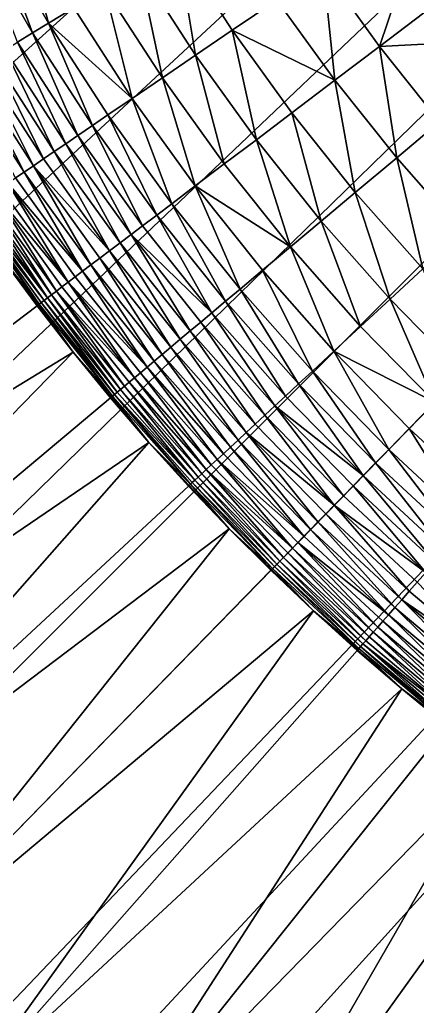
# Model space of a CAD drawing. Header units: millimetres. Extents: x -260 to 430, y -260 to 260.
# Drawn here: x -76.43 to -60.44, y -85.54 to -45.86 of the extents above; entities that cross this region are included whole.
import ezdxf

# ---------------------------------------------------------------- set-up
doc = ezdxf.new("R2010")
doc.units = ezdxf.units.MM
doc.header["$MEASUREMENT"] = 0
doc.layers.add('MESH_3D', color=2, linetype='CONTINUOUS')

msp = doc.modelspace()

# ---------------------------------------------------------------- linework, layer by layer
at = {"layer": 'MESH_3D'}
for points in [[(181.542, 186.125, 2950), (-256.05, -45.149, 2950), (-254.845, -51.518, 2950)], [(181.542, 186.125, 2950), (-254.845, -51.518, 2950), (-253.481, -57.855, 2950)], [(181.542, 186.125, 2950), (-253.481, -57.855, 2950), (-251.96, -64.157, 2950)], [(181.542, 186.125, 2950), (-251.96, -64.157, 2950), (-250.282, -70.419, 2950)], [(181.542, 186.125, 2950), (-250.282, -70.419, 2950), (-248.449, -76.636, 2950)], [(181.542, 186.125, 2950), (-248.449, -76.636, 2950), (-246.461, -82.807, 2950)], [(181.542, 186.125, 2950), (-246.461, -82.807, 2950), (-244.32, -88.925, 2950)], [(181.542, 186.125, 2950), (-244.32, -88.925, 2950), (-242.027, -94.989, 2950)], [(181.542, 186.125, 2950), (-242.027, -94.989, 2950), (-239.584, -100.993, 2950)], [(181.542, 186.125, 2950), (-239.584, -100.993, 2950), (-236.992, -106.935, 2950)], [(181.542, 186.125, 2950), (-236.992, -106.935, 2950), (-234.252, -112.81, 2950)], [(181.542, 186.125, 2950), (-234.252, -112.81, 2950), (-231.367, -118.615, 2950)], [(181.542, 186.125, 2950), (-231.367, -118.615, 2950), (-228.338, -124.346, 2950)], [(181.542, 186.125, 2950), (-228.338, -124.346, 2950), (-225.167, -130, 2950)], [(181.542, 186.125, 2950), (-225.167, -130, 2950), (-221.856, -135.573, 2950)], [(181.542, 186.125, 2950), (-221.856, -135.573, 2950), (-218.407, -141.062, 2950)], [(181.542, 186.125, 2950), (-218.407, -141.062, 2950), (-214.822, -146.463, 2950)], [(181.542, 186.125, 2950), (-214.822, -146.463, 2950), (-211.104, -151.773, 2950)], [(181.542, 186.125, 2950), (-211.104, -151.773, 2950), (-207.254, -156.989, 2950)], [(181.542, 186.125, 2950), (-207.254, -156.989, 2950), (-203.276, -162.107, 2950)], [(181.542, 186.125, 2950), (-203.276, -162.107, 2950), (-199.172, -167.125, 2950)], [(181.542, 186.125, 2950), (-199.172, -167.125, 2950), (-194.943, -172.038, 2950)], [(181.542, 186.125, 2950), (-194.943, -172.038, 2950), (-190.593, -176.845, 2950)], [(181.542, 186.125, 2950), (-190.593, -176.845, 2950), (-186.125, -181.542, 2950)], [(181.542, 186.125, 2950), (-186.125, -181.542, 2950), (-181.542, -186.125, 2950)], [(181.542, 186.125, 2950), (-181.542, -186.125, 2950), (-176.845, -190.593, 2950)], [(181.542, 186.125, 2950), (-176.845, -190.593, 2950), (-172.038, -194.943, 2950)], [(181.542, 186.125, 2950), (-172.038, -194.943, 2950), (-167.125, -199.172, 2950)], [(181.542, 186.125, 2950), (-167.125, -199.172, 2950), (-162.107, -203.276, 2950)], [(181.542, 186.125, 2950), (-162.107, -203.276, 2950), (-156.989, -207.254, 2950)], [(181.542, 186.125, 2950), (-156.989, -207.254, 2950), (-151.773, -211.104, 2950)], [(181.542, 186.125, 2950), (-151.773, -211.104, 2950), (-146.463, -214.822, 2950)], [(181.542, 186.125, 2950), (-146.463, -214.822, 2950), (-141.062, -218.407, 2950)], [(181.542, 186.125, 2950), (-141.062, -218.407, 2950), (-135.573, -221.856, 2950)], [(181.542, 186.125, 2950), (-135.573, -221.856, 2950), (-130, -225.167, 2950)], [(181.542, 186.125, 2950), (-130, -225.167, 2950), (-124.346, -228.338, 2950)], [(181.542, 186.125, 2950), (-124.346, -228.338, 2950), (-118.615, -231.367, 2950)], [(181.542, 186.125, 2950), (-118.615, -231.367, 2950), (-112.81, -234.252, 2950)], [(181.542, 186.125, 2950), (-112.81, -234.252, 2950), (-106.935, -236.992, 2950)], [(181.542, 186.125, 2950), (-106.935, -236.992, 2950), (-100.993, -239.584, 2950)], [(181.542, 186.125, 2950), (-100.993, -239.584, 2950), (-94.989, -242.027, 2950)], [(181.542, 186.125, 2950), (-94.989, -242.027, 2950), (-88.925, -244.32, 2950)], [(181.542, 186.125, 2950), (-88.925, -244.32, 2950), (-82.807, -246.461, 2950)], [(181.542, 186.125, 2950), (-82.807, -246.461, 2950), (-76.636, -248.449, 2950)], [(181.542, 186.125, 2950), (-76.636, -248.449, 2950), (-70.419, -250.282, 2950)], [(181.542, 186.125, 2950), (-70.419, -250.282, 2950), (-64.157, -251.96, 2950)], [(181.542, 186.125, 2950), (-64.157, -251.96, 2950), (-57.855, -253.481, 2950)], [(-75.264, -45.993, -17.643), (-77.462, -42.184, -17.643), (-76.423, -41.618, -19.056)], [(-75.264, -45.993, -17.643), (-76.423, -41.618, -19.056), (-74.254, -45.375, -19.056)], [(-75.909, -46.387, -16.667), (-78.127, -42.546, -16.667), (-77.462, -42.184, -17.643)], [(-75.909, -46.387, -16.667), (-77.462, -42.184, -17.643), (-75.264, -45.993, -17.643)], [(-76.521, -46.761, -15.675), (-78.127, -42.546, -16.667), (-75.909, -46.387, -16.667)], [(-69.353, -47.284, -22.245), (-71.624, -43.768, -22.245), (-70.101, -42.838, -23.852)], [(-67.879, -46.279, -23.852), (-70.101, -42.838, -23.852), (-66.084, -45.055, -25.632)], [(-69.353, -47.284, -22.245), (-70.101, -42.838, -23.852), (-67.879, -46.279, -23.852)], [(-70.69, -48.196, -20.646), (-73.005, -44.612, -20.646), (-71.624, -43.768, -22.245)], [(-70.69, -48.196, -20.646), (-71.624, -43.768, -22.245), (-69.353, -47.284, -22.245)], [(-63.756, -48.293, -25.632), (-66.084, -45.055, -25.632), (-64.223, -43.786, -27.31)], [(-61.96, -46.933, -27.31), (-64.223, -43.786, -27.31), (-60.895, -43.781, -29.155)], [(-63.756, -48.293, -25.632), (-64.223, -43.786, -27.31), (-61.96, -46.933, -27.31)], [(-61.96, -46.933, -27.31), (-60.895, -43.781, -29.155), (-59.785, -45.285, -29.155)], [(-71.9, -49.02, -19.056), (-74.254, -45.375, -19.056), (-73.005, -44.612, -20.646)], [(-71.9, -49.02, -19.056), (-73.005, -44.612, -20.646), (-70.69, -48.196, -20.646)], [(-63.756, -48.293, -25.632), (-67.879, -46.279, -23.852), (-66.084, -45.055, -25.632)], [(-71.9, -49.02, -19.056), (-75.264, -45.993, -17.643), (-74.254, -45.375, -19.056)], [(-61.96, -46.933, -27.31), (-59.785, -45.285, -29.155), (-58.637, -46.762, -29.155)], [(-73.502, -50.113, -16.667), (-75.909, -46.387, -16.667), (-75.264, -45.993, -17.643)], [(-72.877, -49.687, -17.643), (-75.264, -45.993, -17.643), (-71.9, -49.02, -19.056)], [(-73.502, -50.113, -16.667), (-75.264, -45.993, -17.643), (-72.877, -49.687, -17.643)], [(-74.095, -50.517, -15.675), (-76.521, -46.761, -15.675), (-75.909, -46.387, -16.667)], [(-74.095, -50.517, -15.675), (-75.909, -46.387, -16.667), (-73.502, -50.113, -16.667)], [(-66.91, -50.682, -22.245), (-69.353, -47.284, -22.245), (-67.879, -46.279, -23.852)], [(-65.488, -49.605, -23.852), (-67.879, -46.279, -23.852), (-63.756, -48.293, -25.632)], [(-66.91, -50.682, -22.245), (-67.879, -46.279, -23.852), (-65.488, -49.605, -23.852)], [(-74.576, -50.845, -14.817), (-77.018, -47.064, -14.817), (-76.521, -46.761, -15.675)], [(-74.576, -50.845, -14.817), (-76.521, -46.761, -15.675), (-74.095, -50.517, -15.675)], [(-59.544, -49.963, -27.31), (-61.96, -46.933, -27.31), (-58.637, -46.762, -29.155)], [(-75.035, -51.158, -13.942), (-77.492, -47.354, -13.942), (-77.018, -47.064, -14.817)], [(-75.035, -51.158, -13.942), (-77.018, -47.064, -14.817), (-74.576, -50.845, -14.817)], [(-61.269, -51.411, -25.632), (-63.756, -48.293, -25.632), (-61.96, -46.933, -27.31)], [(-61.269, -51.411, -25.632), (-61.96, -46.933, -27.31), (-59.544, -49.963, -27.31)], [(-75.469, -51.454, -13.056), (-77.94, -47.628, -13.056), (-77.492, -47.354, -13.942)], [(-75.469, -51.454, -13.056), (-77.492, -47.354, -13.942), (-75.035, -51.158, -13.942)], [(-68.2, -51.66, -20.646), (-70.69, -48.196, -20.646), (-69.353, -47.284, -22.245)], [(-68.2, -51.66, -20.646), (-69.353, -47.284, -22.245), (-66.91, -50.682, -22.245)], [(-76.247, -51.985, -11.28), (-78.744, -48.119, -11.28), (-78.356, -47.882, -12.172)], [(-75.872, -51.729, -12.172), (-78.356, -47.882, -12.172), (-77.94, -47.628, -13.056)], [(-76.247, -51.985, -11.28), (-78.356, -47.882, -12.172), (-75.872, -51.729, -12.172)], [(-75.872, -51.729, -12.172), (-77.94, -47.628, -13.056), (-75.469, -51.454, -13.056)], [(-76.595, -52.222, -10.381), (-78.744, -48.119, -11.28), (-76.247, -51.985, -11.28)], [(-69.367, -52.543, -19.056), (-71.9, -49.02, -19.056), (-70.69, -48.196, -20.646)], [(-69.367, -52.543, -19.056), (-70.69, -48.196, -20.646), (-68.2, -51.66, -20.646)], [(-62.934, -52.808, -23.852), (-65.488, -49.605, -23.852), (-63.756, -48.293, -25.632)], [(-62.934, -52.808, -23.852), (-63.756, -48.293, -25.632), (-61.269, -51.411, -25.632)], [(-70.31, -53.258, -17.643), (-72.877, -49.687, -17.643), (-71.9, -49.02, -19.056)], [(-70.31, -53.258, -17.643), (-71.9, -49.02, -19.056), (-69.367, -52.543, -19.056)], [(-64.301, -53.955, -22.245), (-66.91, -50.682, -22.245), (-65.488, -49.605, -23.852)], [(-64.301, -53.955, -22.245), (-65.488, -49.605, -23.852), (-62.934, -52.808, -23.852)], [(-70.913, -53.714, -16.667), (-73.502, -50.113, -16.667), (-72.877, -49.687, -17.643)], [(-70.913, -53.714, -16.667), (-72.877, -49.687, -17.643), (-70.31, -53.258, -17.643)], [(-58.631, -54.401, -25.632), (-61.269, -51.411, -25.632), (-59.544, -49.963, -27.31)], [(-71.485, -54.148, -15.675), (-74.095, -50.517, -15.675), (-73.502, -50.113, -16.667)], [(-71.485, -54.148, -15.675), (-73.502, -50.113, -16.667), (-70.913, -53.714, -16.667)], [(-71.949, -54.499, -14.817), (-74.576, -50.845, -14.817), (-74.095, -50.517, -15.675)], [(-71.949, -54.499, -14.817), (-74.095, -50.517, -15.675), (-71.485, -54.148, -15.675)], [(-65.54, -54.995, -20.646), (-68.2, -51.66, -20.646), (-66.91, -50.682, -22.245)], [(-65.54, -54.995, -20.646), (-66.91, -50.682, -22.245), (-64.301, -53.955, -22.245)], [(-72.811, -55.152, -13.056), (-75.469, -51.454, -13.056), (-75.035, -51.158, -13.942)], [(-72.392, -54.835, -13.942), (-75.035, -51.158, -13.942), (-74.576, -50.845, -14.817)], [(-72.811, -55.152, -13.056), (-75.035, -51.158, -13.942), (-72.392, -54.835, -13.942)], [(-72.392, -54.835, -13.942), (-74.576, -50.845, -14.817), (-71.949, -54.499, -14.817)], [(-72.811, -55.152, -13.056), (-75.872, -51.729, -12.172), (-75.469, -51.454, -13.056)], [(-60.223, -55.879, -23.852), (-62.934, -52.808, -23.852), (-61.269, -51.411, -25.632)], [(-60.223, -55.879, -23.852), (-61.269, -51.411, -25.632), (-58.631, -54.401, -25.632)], [(-73.897, -55.975, -10.381), (-76.595, -52.222, -10.381), (-76.247, -51.985, -11.28)], [(-73.561, -55.721, -11.28), (-76.247, -51.985, -11.28), (-75.872, -51.729, -12.172)], [(-73.897, -55.975, -10.381), (-76.247, -51.985, -11.28), (-73.561, -55.721, -11.28)], [(-73.199, -55.446, -12.172), (-75.872, -51.729, -12.172), (-72.811, -55.152, -13.056)], [(-73.561, -55.721, -11.28), (-75.872, -51.729, -12.172), (-73.199, -55.446, -12.172)], [(-65.54, -54.995, -20.646), (-69.367, -52.543, -19.056), (-68.2, -51.66, -20.646)], [(-73.897, -55.975, -10.381), (-76.911, -52.437, -9.487), (-76.595, -52.222, -10.381)], [(-74.48, -56.416, -8.586), (-77.458, -52.81, -7.688), (-77.2, -52.634, -8.586)], [(-74.48, -56.416, -8.586), (-77.2, -52.634, -8.586), (-76.911, -52.437, -9.487)], [(-74.202, -56.206, -9.487), (-76.911, -52.437, -9.487), (-73.897, -55.975, -10.381)], [(-74.48, -56.416, -8.586), (-76.911, -52.437, -9.487), (-74.202, -56.206, -9.487)], [(-67.568, -56.696, -17.643), (-70.31, -53.258, -17.643), (-69.367, -52.543, -19.056)], [(-66.661, -55.936, -19.056), (-69.367, -52.543, -19.056), (-65.54, -54.995, -20.646)], [(-67.568, -56.696, -17.643), (-69.367, -52.543, -19.056), (-66.661, -55.936, -19.056)], [(-75.311, -57.046, -4.973), (-78.061, -53.221, -4.973), (-77.889, -53.104, -5.878)], [(-75.146, -56.921, -5.878), (-77.889, -53.104, -5.878), (-77.688, -52.967, -6.786)], [(-75.311, -57.046, -4.973), (-77.889, -53.104, -5.878), (-75.146, -56.921, -5.878)], [(-74.951, -56.773, -6.786), (-77.688, -52.967, -6.786), (-77.458, -52.81, -7.688)], [(-75.146, -56.921, -5.878), (-77.688, -52.967, -6.786), (-74.951, -56.773, -6.786)], [(-74.729, -56.605, -7.688), (-77.458, -52.81, -7.688), (-74.48, -56.416, -8.586)], [(-74.951, -56.773, -6.786), (-77.458, -52.81, -7.688), (-74.729, -56.605, -7.688)], [(-61.531, -57.093, -22.245), (-64.301, -53.955, -22.245), (-62.934, -52.808, -23.852)], [(-61.531, -57.093, -22.245), (-62.934, -52.808, -23.852), (-60.223, -55.879, -23.852)], [(-75.643, -57.297, -2.245), (-78.405, -53.456, -2.245), (-78.32, -53.397, -3.153)], [(-75.643, -57.297, -2.245), (-77.134, -55.456), (-78.405, -53.456, -2.245)], [(-75.45, -57.151, -4.065), (-78.32, -53.397, -3.153), (-78.205, -53.319, -4.065)], [(-75.561, -57.235, -3.153), (-78.32, -53.397, -3.153), (-75.45, -57.151, -4.065)], [(-75.643, -57.297, -2.245), (-78.32, -53.397, -3.153), (-75.561, -57.235, -3.153)], [(-75.311, -57.046, -4.973), (-78.205, -53.319, -4.065), (-78.061, -53.221, -4.973)], [(-75.45, -57.151, -4.065), (-78.205, -53.319, -4.065), (-75.311, -57.046, -4.973)], [(-68.147, -57.182, -16.667), (-70.913, -53.714, -16.667), (-70.31, -53.258, -17.643)], [(-68.147, -57.182, -16.667), (-70.31, -53.258, -17.643), (-67.568, -56.696, -17.643)], [(-68.697, -57.644, -15.675), (-71.485, -54.148, -15.675), (-70.913, -53.714, -16.667)], [(-68.697, -57.644, -15.675), (-70.913, -53.714, -16.667), (-68.147, -57.182, -16.667)], [(-62.718, -58.193, -20.646), (-65.54, -54.995, -20.646), (-64.301, -53.955, -22.245)], [(-62.718, -58.193, -20.646), (-64.301, -53.955, -22.245), (-61.531, -57.093, -22.245)], [(-68.697, -57.644, -15.675), (-71.949, -54.499, -14.817), (-71.485, -54.148, -15.675)], [(-69.569, -58.375, -13.942), (-72.392, -54.835, -13.942), (-71.949, -54.499, -14.817)], [(-69.143, -58.018, -14.817), (-71.949, -54.499, -14.817), (-68.697, -57.644, -15.675)], [(-69.569, -58.375, -13.942), (-71.949, -54.499, -14.817), (-69.143, -58.018, -14.817)], [(-70.344, -59.026, -12.172), (-73.199, -55.446, -12.172), (-72.811, -55.152, -13.056)], [(-69.971, -58.713, -13.056), (-72.811, -55.152, -13.056), (-72.392, -54.835, -13.942)], [(-70.344, -59.026, -12.172), (-72.811, -55.152, -13.056), (-69.971, -58.713, -13.056)], [(-69.971, -58.713, -13.056), (-72.392, -54.835, -13.942), (-69.569, -58.375, -13.942)], [(-63.79, -59.189, -19.056), (-66.661, -55.936, -19.056), (-65.54, -54.995, -20.646)], [(-63.79, -59.189, -19.056), (-65.54, -54.995, -20.646), (-62.718, -58.193, -20.646)], [(-94.517, -71.594, 2214.286), (-77.134, -55.456, 2200), (-75.728, -57.361, 2200)], [(-75.698, -57.339, -1.336), (-77.134, -55.456), (-75.643, -57.297, -2.245)], [(-75.724, -57.359, -0.441), (-75.728, -57.361), (-77.134, -55.456)], [(-75.724, -57.359, -0.441), (-77.134, -55.456), (-75.698, -57.339, -1.336)], [(-75.728, -57.361, 2200), (-77.134, -55.456, 2200), (-77.134, -55.456)], [(-75.728, -57.361, 2200), (-77.134, -55.456), (-75.728, -57.361)], [(-70.693, -59.318, -11.28), (-73.561, -55.721, -11.28), (-73.199, -55.446, -12.172)], [(-70.693, -59.318, -11.28), (-73.199, -55.446, -12.172), (-70.344, -59.026, -12.172)], [(-71.015, -59.589, -10.381), (-73.897, -55.975, -10.381), (-73.561, -55.721, -11.28)], [(-71.015, -59.589, -10.381), (-73.561, -55.721, -11.28), (-70.693, -59.318, -11.28)], [(-64.658, -59.994, -17.643), (-67.568, -56.696, -17.643), (-66.661, -55.936, -19.056)], [(-64.658, -59.994, -17.643), (-66.661, -55.936, -19.056), (-63.79, -59.189, -19.056)], [(-58.609, -60.089, -22.245), (-61.531, -57.093, -22.245), (-60.223, -55.879, -23.852)], [(-71.308, -59.835, -9.487), (-74.48, -56.416, -8.586), (-74.202, -56.206, -9.487)], [(-71.308, -59.835, -9.487), (-74.202, -56.206, -9.487), (-73.897, -55.975, -10.381)], [(-71.308, -59.835, -9.487), (-73.897, -55.975, -10.381), (-71.015, -59.589, -10.381)], [(-71.815, -60.26, -7.688), (-74.951, -56.773, -6.786), (-74.729, -56.605, -7.688)], [(-71.815, -60.26, -7.688), (-74.729, -56.605, -7.688), (-74.48, -56.416, -8.586)], [(-71.575, -60.059, -8.586), (-74.48, -56.416, -8.586), (-71.308, -59.835, -9.487)], [(-71.815, -60.26, -7.688), (-74.48, -56.416, -8.586), (-71.575, -60.059, -8.586)], [(-65.212, -60.508, -16.667), (-68.147, -57.182, -16.667), (-67.568, -56.696, -17.643)], [(-65.212, -60.508, -16.667), (-67.568, -56.696, -17.643), (-64.658, -59.994, -17.643)], [(-72.507, -60.841, -4.065), (-75.45, -57.151, -4.065), (-75.311, -57.046, -4.973)], [(-72.374, -60.729, -4.973), (-75.311, -57.046, -4.973), (-75.146, -56.921, -5.878)], [(-72.507, -60.841, -4.065), (-75.311, -57.046, -4.973), (-72.374, -60.729, -4.973)], [(-72.215, -60.596, -5.878), (-75.146, -56.921, -5.878), (-74.951, -56.773, -6.786)], [(-72.374, -60.729, -4.973), (-75.146, -56.921, -5.878), (-72.215, -60.596, -5.878)], [(-72.028, -60.439, -6.786), (-74.951, -56.773, -6.786), (-71.815, -60.26, -7.688)], [(-72.215, -60.596, -5.878), (-74.951, -56.773, -6.786), (-72.028, -60.439, -6.786)], [(-59.739, -61.247, -20.646), (-62.718, -58.193, -20.646), (-61.531, -57.093, -22.245)], [(-59.739, -61.247, -20.646), (-61.531, -57.093, -22.245), (-58.609, -60.089, -22.245)], [(-94.517, -71.594, 2214.286), (-75.728, -57.361, 2200), (-74.274, -59.232, 2200)], [(-75.724, -57.359, -0.441), (-74.274, -59.232), (-75.728, -57.361)], [(-75.728, -57.361, 2200), (-75.728, -57.361), (-74.274, -59.232)], [(-74.274, -59.232, 2200), (-75.728, -57.361, 2200), (-74.274, -59.232)], [(-75.724, -57.359, -0.441), (-75.698, -57.339, -1.336), (-74.274, -59.232)], [(-75.698, -57.339, -1.336), (-75.643, -57.297, -2.245), (-74.274, -59.232)], [(-72.693, -60.997, -2.245), (-75.643, -57.297, -2.245), (-75.561, -57.235, -3.153)], [(-72.693, -60.997, -2.245), (-74.274, -59.232), (-75.643, -57.297, -2.245)], [(-72.614, -60.93, -3.153), (-75.561, -57.235, -3.153), (-75.45, -57.151, -4.065)], [(-72.693, -60.997, -2.245), (-75.561, -57.235, -3.153), (-72.614, -60.93, -3.153)], [(-72.614, -60.93, -3.153), (-75.45, -57.151, -4.065), (-72.507, -60.841, -4.065)], [(-65.739, -60.996, -15.675), (-68.697, -57.644, -15.675), (-68.147, -57.182, -16.667)], [(-65.739, -60.996, -15.675), (-68.147, -57.182, -16.667), (-65.212, -60.508, -16.667)], [(-66.165, -61.392, -14.817), (-69.143, -58.018, -14.817), (-68.697, -57.644, -15.675)], [(-66.165, -61.392, -14.817), (-68.697, -57.644, -15.675), (-65.739, -60.996, -15.675)], [(-66.572, -61.77, -13.942), (-69.569, -58.375, -13.942), (-69.143, -58.018, -14.817)], [(-66.572, -61.77, -13.942), (-69.143, -58.018, -14.817), (-66.165, -61.392, -14.817)], [(-59.739, -61.247, -20.646), (-63.79, -59.189, -19.056), (-62.718, -58.193, -20.646)], [(-67.315, -62.459, -12.172), (-70.344, -59.026, -12.172), (-69.971, -58.713, -13.056)], [(-66.957, -62.127, -13.056), (-69.971, -58.713, -13.056), (-69.569, -58.375, -13.942)], [(-67.315, -62.459, -12.172), (-69.971, -58.713, -13.056), (-66.957, -62.127, -13.056)], [(-66.957, -62.127, -13.056), (-69.569, -58.375, -13.942), (-66.572, -61.77, -13.942)], [(-67.648, -62.768, -11.28), (-70.693, -59.318, -11.28), (-70.344, -59.026, -12.172)], [(-67.648, -62.768, -11.28), (-70.344, -59.026, -12.172), (-67.315, -62.459, -12.172)], [(-90.831, -76.216, 2214.286), (-94.517, -71.594, 2214.286), (-74.274, -59.232, 2200)], [(-90.831, -76.216, 2214.286), (-74.274, -59.232, 2200), (-72.774, -61.065, 2200)], [(-72.745, -61.041, -1.336), (-74.274, -59.232), (-72.693, -60.997, -2.245)], [(-72.771, -61.062, -0.441), (-74.274, -59.232), (-72.745, -61.041, -1.336)], [(-72.771, -61.062, -0.441), (-72.774, -61.065), (-74.274, -59.232)], [(-72.774, -61.065, 2200), (-74.274, -59.232, 2200), (-74.274, -59.232)], [(-72.774, -61.065, 2200), (-74.274, -59.232), (-72.774, -61.065)], [(-67.957, -63.054, -10.381), (-71.015, -59.589, -10.381), (-70.693, -59.318, -11.28)], [(-67.957, -63.054, -10.381), (-70.693, -59.318, -11.28), (-67.648, -62.768, -11.28)], [(-61.587, -63.142, -17.643), (-64.658, -59.994, -17.643), (-63.79, -59.189, -19.056)], [(-60.761, -62.295, -19.056), (-63.79, -59.189, -19.056), (-59.739, -61.247, -20.646)], [(-61.587, -63.142, -17.643), (-63.79, -59.189, -19.056), (-60.761, -62.295, -19.056)], [(-68.493, -63.552, -8.586), (-71.575, -60.059, -8.586), (-71.308, -59.835, -9.487)], [(-68.237, -63.315, -9.487), (-71.308, -59.835, -9.487), (-71.015, -59.589, -10.381)], [(-68.493, -63.552, -8.586), (-71.308, -59.835, -9.487), (-68.237, -63.315, -9.487)], [(-68.237, -63.315, -9.487), (-71.015, -59.589, -10.381), (-67.957, -63.054, -10.381)], [(-68.926, -63.954, -6.786), (-72.028, -60.439, -6.786), (-71.815, -60.26, -7.688)], [(-68.722, -63.764, -7.688), (-71.815, -60.26, -7.688), (-71.575, -60.059, -8.586)], [(-68.926, -63.954, -6.786), (-71.815, -60.26, -7.688), (-68.722, -63.764, -7.688)], [(-68.722, -63.764, -7.688), (-71.575, -60.059, -8.586), (-68.493, -63.552, -8.586)], [(-62.115, -63.684, -16.667), (-65.212, -60.508, -16.667), (-64.658, -59.994, -17.643)], [(-62.115, -63.684, -16.667), (-64.658, -59.994, -17.643), (-61.587, -63.142, -17.643)], [(-69.257, -64.261, -4.973), (-72.374, -60.729, -4.973), (-72.215, -60.596, -5.878)], [(-69.105, -64.12, -5.878), (-72.215, -60.596, -5.878), (-72.028, -60.439, -6.786)], [(-69.257, -64.261, -4.973), (-72.215, -60.596, -5.878), (-69.105, -64.12, -5.878)], [(-69.105, -64.12, -5.878), (-72.028, -60.439, -6.786), (-68.926, -63.954, -6.786)], [(-62.616, -64.197, -15.675), (-65.739, -60.996, -15.675), (-65.212, -60.508, -16.667)], [(-62.616, -64.197, -15.675), (-65.212, -60.508, -16.667), (-62.115, -63.684, -16.667)], [(-90.831, -76.216, 2214.286), (-72.774, -61.065, 2200), (-71.229, -62.86, 2200)], [(-72.771, -61.062, -0.441), (-71.229, -62.86), (-72.774, -61.065)], [(-72.774, -61.065, 2200), (-72.774, -61.065), (-71.229, -62.86)], [(-71.229, -62.86, 2200), (-72.774, -61.065, 2200), (-71.229, -62.86)], [(-72.771, -61.062, -0.441), (-72.745, -61.041, -1.336), (-71.229, -62.86)], [(-72.745, -61.041, -1.336), (-72.693, -60.997, -2.245), (-71.229, -62.86)], [(-69.562, -64.544, -2.245), (-72.693, -60.997, -2.245), (-72.614, -60.93, -3.153)], [(-69.562, -64.544, -2.245), (-71.229, -62.86), (-72.693, -60.997, -2.245)], [(-69.384, -64.379, -4.065), (-72.614, -60.93, -3.153), (-72.507, -60.841, -4.065)], [(-69.486, -64.474, -3.153), (-72.614, -60.93, -3.153), (-69.384, -64.379, -4.065)], [(-69.562, -64.544, -2.245), (-72.614, -60.93, -3.153), (-69.486, -64.474, -3.153)], [(-69.384, -64.379, -4.065), (-72.507, -60.841, -4.065), (-72.374, -60.729, -4.973)], [(-69.384, -64.379, -4.065), (-72.374, -60.729, -4.973), (-69.257, -64.261, -4.973)], [(-62.616, -64.197, -15.675), (-66.165, -61.392, -14.817), (-65.739, -60.996, -15.675)], [(-63.411, -65.012, -13.942), (-66.572, -61.77, -13.942), (-66.165, -61.392, -14.817)], [(-63.023, -64.614, -14.817), (-66.165, -61.392, -14.817), (-62.616, -64.197, -15.675)], [(-63.411, -65.012, -13.942), (-66.165, -61.392, -14.817), (-63.023, -64.614, -14.817)], [(-57.58, -65.246, -19.056), (-60.761, -62.295, -19.056), (-59.739, -61.247, -20.646)], [(-63.777, -65.388, -13.056), (-66.957, -62.127, -13.056), (-66.572, -61.77, -13.942)], [(-63.777, -65.388, -13.056), (-66.572, -61.77, -13.942), (-63.411, -65.012, -13.942)], [(-63.777, -65.388, -13.056), (-67.315, -62.459, -12.172), (-66.957, -62.127, -13.056)], [(-58.363, -66.134, -17.643), (-61.587, -63.142, -17.643), (-60.761, -62.295, -19.056)], [(-58.363, -66.134, -17.643), (-60.761, -62.295, -19.056), (-57.58, -65.246, -19.056)], [(-64.435, -66.062, -11.28), (-67.648, -62.768, -11.28), (-67.315, -62.459, -12.172)], [(-64.118, -65.737, -12.172), (-67.315, -62.459, -12.172), (-63.777, -65.388, -13.056)], [(-64.435, -66.062, -11.28), (-67.315, -62.459, -12.172), (-64.118, -65.737, -12.172)], [(-86.919, -80.649, 2214.286), (-90.831, -76.216, 2214.286), (-71.229, -62.86, 2200)], [(-86.919, -80.649, 2214.286), (-71.229, -62.86, 2200), (-69.64, -64.616, 2200)], [(-69.612, -64.591, -1.336), (-71.229, -62.86), (-69.562, -64.544, -2.245)], [(-69.637, -64.614, -0.441), (-71.229, -62.86), (-69.612, -64.591, -1.336)], [(-69.637, -64.614, -0.441), (-69.64, -64.616), (-71.229, -62.86)], [(-69.64, -64.616, 2200), (-71.229, -62.86), (-69.64, -64.616)], [(-69.64, -64.616, 2200), (-71.229, -62.86, 2200), (-71.229, -62.86)], [(-64.996, -66.637, -9.487), (-68.237, -63.315, -9.487), (-67.957, -63.054, -10.381)], [(-64.729, -66.363, -10.381), (-67.957, -63.054, -10.381), (-67.648, -62.768, -11.28)], [(-64.996, -66.637, -9.487), (-67.957, -63.054, -10.381), (-64.729, -66.363, -10.381)], [(-64.729, -66.363, -10.381), (-67.648, -62.768, -11.28), (-64.435, -66.062, -11.28)], [(-64.996, -66.637, -9.487), (-68.493, -63.552, -8.586), (-68.237, -63.315, -9.487)], [(-58.864, -66.701, -16.667), (-62.115, -63.684, -16.667), (-61.587, -63.142, -17.643)], [(-58.864, -66.701, -16.667), (-61.587, -63.142, -17.643), (-58.363, -66.134, -17.643)], [(-65.458, -67.111, -7.688), (-68.926, -63.954, -6.786), (-68.722, -63.764, -7.688)], [(-65.458, -67.111, -7.688), (-68.722, -63.764, -7.688), (-68.493, -63.552, -8.586)], [(-65.24, -66.887, -8.586), (-68.493, -63.552, -8.586), (-64.996, -66.637, -9.487)], [(-65.458, -67.111, -7.688), (-68.493, -63.552, -8.586), (-65.24, -66.887, -8.586)], [(-59.339, -67.239, -15.675), (-62.616, -64.197, -15.675), (-62.115, -63.684, -16.667)], [(-59.339, -67.239, -15.675), (-62.115, -63.684, -16.667), (-58.864, -66.701, -16.667)], [(-66.089, -67.758, -4.065), (-69.384, -64.379, -4.065), (-69.257, -64.261, -4.973)], [(-65.968, -67.634, -4.973), (-69.257, -64.261, -4.973), (-69.105, -64.12, -5.878)], [(-66.089, -67.758, -4.065), (-69.257, -64.261, -4.973), (-65.968, -67.634, -4.973)], [(-65.823, -67.485, -5.878), (-69.105, -64.12, -5.878), (-68.926, -63.954, -6.786)], [(-65.968, -67.634, -4.973), (-69.105, -64.12, -5.878), (-65.823, -67.485, -5.878)], [(-65.652, -67.31, -6.786), (-68.926, -63.954, -6.786), (-65.458, -67.111, -7.688)], [(-65.823, -67.485, -5.878), (-68.926, -63.954, -6.786), (-65.652, -67.31, -6.786)], [(-59.723, -67.675, -14.817), (-63.023, -64.614, -14.817), (-62.616, -64.197, -15.675)], [(-59.723, -67.675, -14.817), (-62.616, -64.197, -15.675), (-59.339, -67.239, -15.675)], [(-86.919, -80.649, 2214.286), (-69.64, -64.616, 2200), (-68.007, -66.332, 2200)], [(-69.637, -64.614, -0.441), (-68.007, -66.332), (-69.64, -64.616)], [(-68.007, -66.332, 2200), (-69.64, -64.616), (-68.007, -66.332)], [(-68.007, -66.332, 2200), (-69.64, -64.616, 2200), (-69.64, -64.616)], [(-69.637, -64.614, -0.441), (-69.612, -64.591, -1.336), (-68.007, -66.332)], [(-69.612, -64.591, -1.336), (-69.562, -64.544, -2.245), (-68.007, -66.332)], [(-66.258, -67.931, -2.245), (-69.562, -64.544, -2.245), (-69.486, -64.474, -3.153)], [(-66.258, -67.931, -2.245), (-68.007, -66.332), (-69.562, -64.544, -2.245)], [(-66.186, -67.857, -3.153), (-69.486, -64.474, -3.153), (-69.384, -64.379, -4.065)], [(-66.258, -67.931, -2.245), (-69.486, -64.474, -3.153), (-66.186, -67.857, -3.153)], [(-66.186, -67.857, -3.153), (-69.384, -64.379, -4.065), (-66.089, -67.758, -4.065)], [(-60.091, -68.092, -13.942), (-63.411, -65.012, -13.942), (-63.023, -64.614, -14.817)], [(-60.091, -68.092, -13.942), (-63.023, -64.614, -14.817), (-59.723, -67.675, -14.817)], [(-60.091, -68.092, -13.942), (-63.777, -65.388, -13.056), (-63.411, -65.012, -13.942)], [(-60.761, -68.851, -12.172), (-64.118, -65.737, -12.172), (-63.777, -65.388, -13.056)], [(-60.439, -68.486, -13.056), (-63.777, -65.388, -13.056), (-60.091, -68.092, -13.942)], [(-60.761, -68.851, -12.172), (-63.777, -65.388, -13.056), (-60.439, -68.486, -13.056)], [(-61.062, -69.192, -11.28), (-64.435, -66.062, -11.28), (-64.118, -65.737, -12.172)], [(-61.062, -69.192, -11.28), (-64.118, -65.737, -12.172), (-60.761, -68.851, -12.172)], [(-61.341, -69.507, -10.381), (-64.729, -66.363, -10.381), (-64.435, -66.062, -11.28)], [(-61.341, -69.507, -10.381), (-64.435, -66.062, -11.28), (-61.062, -69.192, -11.28)], [(-82.791, -84.881, 2214.286), (-86.919, -80.649, 2214.286), (-68.007, -66.332, 2200)], [(-82.791, -84.881, 2214.286), (-68.007, -66.332, 2200), (-66.332, -68.007, 2200)], [(-66.306, -67.98, -1.336), (-68.007, -66.332), (-66.258, -67.931, -2.245)], [(-66.33, -68.004, -0.441), (-66.332, -68.007), (-68.007, -66.332)], [(-66.33, -68.004, -0.441), (-68.007, -66.332), (-66.306, -67.98, -1.336)], [(-68.007, -66.332, 2200), (-68.007, -66.332), (-66.332, -68.007)], [(-66.332, -68.007, 2200), (-68.007, -66.332, 2200), (-66.332, -68.007)], [(-61.594, -69.794, -9.487), (-65.24, -66.887, -8.586), (-64.996, -66.637, -9.487)], [(-61.594, -69.794, -9.487), (-64.996, -66.637, -9.487), (-64.729, -66.363, -10.381)], [(-61.594, -69.794, -9.487), (-64.729, -66.363, -10.381), (-61.341, -69.507, -10.381)], [(-62.031, -70.29, -7.688), (-65.458, -67.111, -7.688), (-65.24, -66.887, -8.586)], [(-61.825, -70.056, -8.586), (-65.24, -66.887, -8.586), (-61.594, -69.794, -9.487)], [(-62.031, -70.29, -7.688), (-65.24, -66.887, -8.586), (-61.825, -70.056, -8.586)], [(-62.377, -70.682, -5.878), (-65.823, -67.485, -5.878), (-65.652, -67.31, -6.786)], [(-62.215, -70.499, -6.786), (-65.652, -67.31, -6.786), (-65.458, -67.111, -7.688)], [(-62.377, -70.682, -5.878), (-65.652, -67.31, -6.786), (-62.215, -70.499, -6.786)], [(-62.215, -70.499, -6.786), (-65.458, -67.111, -7.688), (-62.031, -70.29, -7.688)], [(-62.79, -71.15, -2.245), (-66.258, -67.931, -2.245), (-66.186, -67.857, -3.153)], [(-62.722, -71.072, -3.153), (-66.186, -67.857, -3.153), (-66.089, -67.758, -4.065)], [(-62.79, -71.15, -2.245), (-66.186, -67.857, -3.153), (-62.722, -71.072, -3.153)], [(-62.63, -70.968, -4.065), (-66.089, -67.758, -4.065), (-65.968, -67.634, -4.973)], [(-62.722, -71.072, -3.153), (-66.089, -67.758, -4.065), (-62.63, -70.968, -4.065)], [(-62.515, -70.838, -4.973), (-65.968, -67.634, -4.973), (-65.823, -67.485, -5.878)], [(-62.63, -70.968, -4.065), (-65.968, -67.634, -4.973), (-62.515, -70.838, -4.973)], [(-62.515, -70.838, -4.973), (-65.823, -67.485, -5.878), (-62.377, -70.682, -5.878)], [(-82.791, -84.881, 2214.286), (-66.332, -68.007, 2200), (-64.616, -69.64, 2200)], [(-66.33, -68.004, -0.441), (-64.616, -69.64), (-66.332, -68.007)], [(-64.616, -69.64, 2200), (-66.332, -68.007), (-64.616, -69.64)], [(-64.616, -69.64, 2200), (-66.332, -68.007, 2200), (-66.332, -68.007)], [(-66.33, -68.004, -0.441), (-66.306, -67.98, -1.336), (-64.616, -69.64)], [(-66.306, -67.98, -1.336), (-66.258, -67.931, -2.245), (-64.616, -69.64)], [(-62.79, -71.15, -2.245), (-64.616, -69.64), (-66.258, -67.931, -2.245)], [(-57.254, -71.794, -12.172), (-60.761, -68.851, -12.172), (-60.439, -68.486, -13.056)], [(-57.254, -71.794, -12.172), (-61.062, -69.192, -11.28), (-60.761, -68.851, -12.172)], [(-57.8, -72.479, -10.381), (-61.341, -69.507, -10.381), (-61.062, -69.192, -11.28)], [(-57.537, -72.149, -11.28), (-61.062, -69.192, -11.28), (-57.254, -71.794, -12.172)], [(-57.8, -72.479, -10.381), (-61.062, -69.192, -11.28), (-57.537, -72.149, -11.28)], [(-78.457, -88.903, 2214.286), (-82.791, -84.881, 2214.286), (-64.616, -69.64, 2200)], [(-78.457, -88.903, 2214.286), (-64.616, -69.64, 2200), (-62.86, -71.229, 2200)], [(-62.835, -71.201, -1.336), (-64.616, -69.64), (-62.79, -71.15, -2.245)], [(-62.857, -71.226, -0.441), (-62.86, -71.229), (-64.616, -69.64)], [(-62.857, -71.226, -0.441), (-64.616, -69.64), (-62.835, -71.201, -1.336)], [(-64.616, -69.64, 2200), (-64.616, -69.64), (-62.86, -71.229)], [(-62.86, -71.229, 2200), (-64.616, -69.64, 2200), (-62.86, -71.229)], [(-58.256, -73.05, -8.586), (-61.825, -70.056, -8.586), (-61.594, -69.794, -9.487)], [(-58.038, -72.778, -9.487), (-61.594, -69.794, -9.487), (-61.341, -69.507, -10.381)], [(-58.256, -73.05, -8.586), (-61.594, -69.794, -9.487), (-58.038, -72.778, -9.487)], [(-58.038, -72.778, -9.487), (-61.341, -69.507, -10.381), (-57.8, -72.479, -10.381)], [(-58.451, -73.295, -7.688), (-62.031, -70.29, -7.688), (-61.825, -70.056, -8.586)], [(-58.451, -73.295, -7.688), (-61.825, -70.056, -8.586), (-58.256, -73.05, -8.586)], [(-58.776, -73.703, -5.878), (-62.377, -70.682, -5.878), (-62.215, -70.499, -6.786)], [(-58.624, -73.512, -6.786), (-62.215, -70.499, -6.786), (-62.031, -70.29, -7.688)], [(-58.776, -73.703, -5.878), (-62.215, -70.499, -6.786), (-58.624, -73.512, -6.786)], [(-58.624, -73.512, -6.786), (-62.031, -70.29, -7.688), (-58.451, -73.295, -7.688)], [(-59.101, -74.11, -3.153), (-62.722, -71.072, -3.153), (-62.63, -70.968, -4.065)], [(-58.906, -73.866, -4.973), (-62.63, -70.968, -4.065), (-62.515, -70.838, -4.973)], [(-59.014, -74.001, -4.065), (-62.63, -70.968, -4.065), (-58.906, -73.866, -4.973)], [(-59.101, -74.11, -3.153), (-62.63, -70.968, -4.065), (-59.014, -74.001, -4.065)], [(-58.906, -73.866, -4.973), (-62.515, -70.838, -4.973), (-62.377, -70.682, -5.878)], [(-58.906, -73.866, -4.973), (-62.377, -70.682, -5.878), (-58.776, -73.703, -5.878)], [(-78.457, -88.903, 2214.286), (-62.86, -71.229, 2200), (-61.065, -72.774, 2200)], [(-62.857, -71.226, -0.441), (-61.065, -72.774), (-62.86, -71.229)], [(-61.065, -72.774, 2200), (-62.86, -71.229), (-61.065, -72.774)], [(-61.065, -72.774, 2200), (-62.86, -71.229, 2200), (-62.86, -71.229)], [(-62.857, -71.226, -0.441), (-62.835, -71.201, -1.336), (-61.065, -72.774)], [(-62.835, -71.201, -1.336), (-62.79, -71.15, -2.245), (-61.065, -72.774)], [(-59.165, -74.191, -2.245), (-62.79, -71.15, -2.245), (-62.722, -71.072, -3.153)], [(-59.165, -74.191, -2.245), (-61.065, -72.774), (-62.79, -71.15, -2.245)], [(-59.165, -74.191, -2.245), (-62.722, -71.072, -3.153), (-59.101, -74.11, -3.153)], [(-73.928, -92.703, 2214.286), (-78.457, -88.903, 2214.286), (-61.065, -72.774, 2200)], [(-73.928, -92.703, 2214.286), (-61.065, -72.774, 2200), (-59.232, -74.274, 2200)], [(-59.208, -74.245, -1.336), (-61.065, -72.774), (-59.165, -74.191, -2.245)], [(-59.229, -74.271, -0.441), (-61.065, -72.774), (-59.208, -74.245, -1.336)], [(-59.229, -74.271, -0.441), (-59.232, -74.274), (-61.065, -72.774)], [(-59.232, -74.274, 2200), (-61.065, -72.774), (-59.232, -74.274)], [(-59.232, -74.274, 2200), (-61.065, -72.774, 2200), (-61.065, -72.774)], [(-73.928, -92.703, 2214.286), (-59.232, -74.274, 2200), (-57.361, -75.728, 2200)], [(-69.215, -96.273, 2214.286), (-73.928, -92.703, 2214.286), (-57.361, -75.728, 2200)], [(-69.215, -96.273, 2214.286), (-57.361, -75.728, 2200), (-55.456, -77.134, 2200)], [(-69.215, -96.273, 2214.286), (-55.456, -77.134, 2200), (-53.515, -78.493, 2200)], [(-64.33, -99.603, 2214.286), (-69.215, -96.273, 2214.286), (-53.515, -78.493, 2200)], [(-64.33, -99.603, 2214.286), (-53.515, -78.493, 2200), (-51.542, -79.802, 2200)], [(-64.33, -99.603, 2214.286), (-51.542, -79.802, 2200), (-49.536, -81.063, 2200)], [(-59.286, -102.686, 2214.286), (-64.33, -99.603, 2214.286), (-49.536, -81.063, 2200)]]:
    msp.add_3dface(points, dxfattribs=at)

doc.saveas('drawing.dxf')
